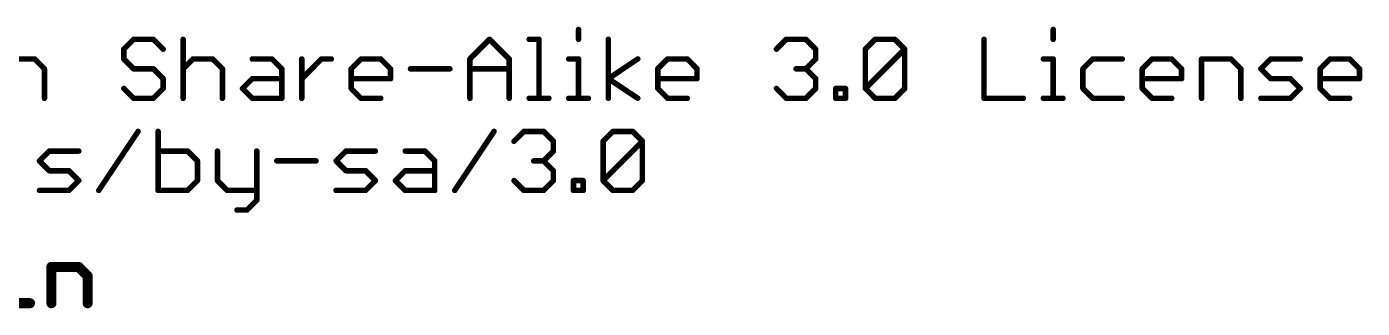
# Model space of a CAD drawing. Extents: x -28 to 79, y -23 to 28.
# Drawn here: x 42.24 to 79.09, y -22.23 to -14.46 of the extents above; entities that cross this region are included whole.
import ezdxf

# ---------------------------------------------------------------- set-up
doc = ezdxf.new("R2010")
doc.units = 0
doc.layers.add('27', color=253, linetype='CONTINUOUS')
doc.layers.add('48', color=253, linetype='CONTINUOUS')

msp = doc.modelspace()

# ---------------------------------------------------------------- linework, layer by layer
at = {"layer": '27', "const_width": 0.1524}
for points in [[(45.1876, -14.8068), (44.9164, -15.078)], [(45.7299, -14.8068), (45.1876, -14.8068)], [(46.0011, -15.078), (45.7299, -14.8068)], [(46.5536, -14.8068), (46.5536, -16.4338)], [(54.4665, -15.3491), (55.0088, -14.8068)], [(55.0088, -14.8068), (55.5511, -15.3491)], [(56.1036, -14.8068), (56.3748, -14.8068)], [(56.3748, -14.8068), (56.3748, -16.4338)], [(57.4662, -14.5356), (57.4662, -14.8068)], [(58.2865, -16.4338), (58.2865, -14.8068)], [(62.9251, -15.078), (63.1963, -14.8068)], [(63.1963, -14.8068), (63.7386, -14.8068)], [(63.7386, -14.8068), (64.0098, -15.078)], [(65.3809, -15.078), (65.652, -14.8068)], [(65.652, -14.8068), (66.1943, -14.8068)], [(66.1943, -14.8068), (66.4655, -15.078)], [(68.6552, -14.8068), (68.6552, -16.4338)], [(70.5635, -14.5356), (70.5635, -14.8068)], [(44.9164, -15.078), (44.9164, -15.3491)], [(64.0098, -15.078), (64.0098, -15.3491)], [(65.3809, -16.1626), (65.3809, -15.078)], [(65.3809, -16.1626), (66.4655, -15.078)], [(66.4655, -15.078), (66.4655, -16.1626)], [(41.6421, -15.3491), (42.4556, -15.3491)], [(42.4556, -15.3491), (42.7267, -15.6203)], [(44.9164, -15.3491), (45.1876, -15.6203)], [(46.5536, -15.6203), (46.8247, -15.3491)], [(46.8247, -15.3491), (47.367, -15.3491)], [(47.367, -15.3491), (47.6382, -15.6203)], [(48.4619, -15.3491), (49.0042, -15.3491)], [(49.0042, -15.3491), (49.2754, -15.6203)], [(49.8279, -16.4338), (49.8279, -15.3491)], [(49.8279, -15.8915), (50.3702, -15.3491)], [(50.3702, -15.3491), (50.6414, -15.3491)], [(51.1922, -15.6203), (51.4633, -15.3491)], [(51.4633, -15.3491), (52.0057, -15.3491)], [(52.0057, -15.3491), (52.2768, -15.6203)], [(54.4665, -16.4338), (54.4665, -15.3491)], [(55.5511, -15.3491), (55.5511, -16.4338)], [(57.1951, -15.3491), (57.4662, -15.3491)], [(57.4662, -15.3491), (57.4662, -16.4338)], [(58.2865, -15.8915), (59.1, -15.3491)], [(59.6508, -15.6203), (59.922, -15.3491)], [(59.922, -15.3491), (60.4643, -15.3491)], [(60.4643, -15.3491), (60.7355, -15.6203)], [(64.0098, -15.3491), (63.7386, -15.6203)], [(70.2923, -15.3491), (70.5635, -15.3491)], [(70.5635, -15.3491), (70.5635, -16.4338)], [(71.6549, -15.3491), (71.3838, -15.6203)], [(72.4684, -15.3491), (71.6549, -15.3491)], [(73.0209, -15.6203), (73.2921, -15.3491)], [(73.2921, -15.3491), (73.8344, -15.3491)], [(73.8344, -15.3491), (74.1056, -15.6203)], [(74.6581, -16.4338), (74.6581, -15.3491)], [(74.6581, -15.3491), (75.4716, -15.3491)], [(75.4716, -15.3491), (75.7427, -15.6203)], [(76.2952, -15.6203), (76.5664, -15.3491)], [(76.5664, -15.3491), (77.3799, -15.3491)], [(77.9324, -15.6203), (78.2035, -15.3491)], [(78.2035, -15.3491), (78.7459, -15.3491)], [(78.7459, -15.3491), (79.017, -15.6203)], [(42.7267, -15.6203), (42.7267, -16.4338)], [(45.1876, -15.6203), (45.7299, -15.6203)], [(45.7299, -15.6203), (46.0011, -15.8915)], [(46.0011, -15.8915), (46.0011, -16.1626)], [(47.6382, -15.6203), (47.6382, -16.4338)], [(48.1907, -16.1626), (48.4619, -15.8915)], [(48.4619, -15.8915), (49.2754, -15.8915)], [(49.2754, -15.6203), (49.2754, -16.4338)], [(51.1922, -16.1626), (51.1922, -15.6203)], [(52.2768, -15.8915), (51.1922, -15.8915)], [(52.2768, -15.6203), (52.2768, -15.8915)], [(52.8293, -15.6203), (53.914, -15.6203)], [(54.4665, -15.6203), (55.5511, -15.6203)], [(59.1, -16.4338), (58.2865, -15.8915)], [(59.6508, -16.1626), (59.6508, -15.6203)], [(60.7355, -15.8915), (59.6508, -15.8915)], [(60.7355, -15.6203), (60.7355, -15.8915)], [(63.7386, -15.6203), (63.4674, -15.6203)], [(63.7386, -15.6203), (64.0098, -15.8915)], [(64.0098, -15.8915), (64.0098, -16.1626)], [(71.3838, -15.6203), (71.3838, -16.1626)], [(73.0209, -16.1626), (73.0209, -15.6203)], [(74.1056, -15.8915), (73.0209, -15.8915)], [(74.1056, -15.6203), (74.1056, -15.8915)], [(75.7427, -15.6203), (75.7427, -16.4338)], [(76.5664, -15.8915), (76.2952, -15.6203)], [(77.1087, -15.8915), (76.5664, -15.8915)], [(77.3799, -16.1626), (77.1087, -15.8915)], [(77.9324, -16.1626), (77.9324, -15.6203)], [(79.017, -15.8915), (77.9324, -15.8915)], [(79.017, -15.6203), (79.017, -15.8915)], [(45.1876, -16.4338), (44.9164, -16.1626)], [(46.0011, -16.1626), (45.7299, -16.4338)], [(48.4619, -16.4338), (48.1907, -16.1626)], [(51.4633, -16.4338), (51.1922, -16.1626)], [(59.922, -16.4338), (59.6508, -16.1626)], [(63.1963, -16.4338), (62.9251, -16.1626)], [(64.0098, -16.1626), (63.7386, -16.4338)], [(64.5623, -16.4338), (64.5623, -16.1626)], [(64.5623, -16.1626), (64.8334, -16.1626)], [(64.8334, -16.1626), (64.8334, -16.4338)], [(65.652, -16.4338), (65.3809, -16.1626)], [(66.4655, -16.1626), (66.1943, -16.4338)], [(71.3838, -16.1626), (71.6549, -16.4338)], [(73.2921, -16.4338), (73.0209, -16.1626)], [(77.1087, -16.4338), (77.3799, -16.1626)], [(78.2035, -16.4338), (77.9324, -16.1626)], [(45.7299, -16.4338), (45.1876, -16.4338)], [(49.2754, -16.4338), (48.4619, -16.4338)], [(52.0057, -16.4338), (51.4633, -16.4338)], [(56.1036, -16.4338), (56.646, -16.4338)], [(57.1951, -16.4338), (57.7374, -16.4338)], [(60.4643, -16.4338), (59.922, -16.4338)], [(63.7386, -16.4338), (63.1963, -16.4338)], [(64.8334, -16.4338), (64.5623, -16.4338)], [(66.1943, -16.4338), (65.652, -16.4338)], [(68.6552, -16.4338), (69.7398, -16.4338)], [(70.2923, -16.4338), (70.8346, -16.4338)], [(71.6549, -16.4338), (72.4684, -16.4338)], [(73.8344, -16.4338), (73.2921, -16.4338)], [(76.2952, -16.4338), (77.1087, -16.4338)], [(78.7459, -16.4338), (78.2035, -16.4338)], [(44.2262, -18.9738), (45.3109, -17.3468)], [(45.8634, -17.3468), (45.8634, -18.9738)], [(54.0492, -18.9738), (55.1338, -17.3468)], [(55.6863, -17.618), (55.9575, -17.3468)], [(55.9575, -17.3468), (56.4998, -17.3468)], [(56.4998, -17.3468), (56.771, -17.618)], [(58.1421, -17.618), (58.4132, -17.3468)], [(58.4132, -17.3468), (58.9555, -17.3468)], [(58.9555, -17.3468), (59.2267, -17.618)], [(56.771, -17.618), (56.771, -17.8891)], [(58.1421, -18.7026), (58.1421, -17.618)], [(58.1421, -18.7026), (59.2267, -17.618)], [(59.2267, -17.618), (59.2267, -18.7026)], [(42.5891, -18.1603), (42.8602, -17.8891)], [(42.8602, -17.8891), (43.6737, -17.8891)], [(46.6769, -17.8891), (45.8634, -17.8891)], [(46.948, -18.1603), (46.6769, -17.8891)], [(47.5005, -17.8891), (47.5005, -18.7026)], [(48.5852, -17.8891), (48.5852, -19.245)], [(50.7749, -18.1603), (51.046, -17.8891)], [(51.046, -17.8891), (51.8595, -17.8891)], [(52.6832, -17.8891), (53.2255, -17.8891)], [(53.2255, -17.8891), (53.4967, -18.1603)], [(56.771, -17.8891), (56.4998, -18.1603)], [(42.8602, -18.4315), (42.5891, -18.1603)], [(43.4026, -18.4315), (42.8602, -18.4315)], [(43.6737, -18.7026), (43.4026, -18.4315)], [(46.948, -18.7026), (46.948, -18.1603)], [(49.1377, -18.1603), (50.2224, -18.1603)], [(51.046, -18.4315), (50.7749, -18.1603)], [(51.5883, -18.4315), (51.046, -18.4315)], [(51.8595, -18.7026), (51.5883, -18.4315)], [(52.412, -18.7026), (52.6832, -18.4315)], [(52.6832, -18.4315), (53.4967, -18.4315)], [(53.4967, -18.1603), (53.4967, -18.9738)], [(56.4998, -18.1603), (56.2286, -18.1603)], [(56.4998, -18.1603), (56.771, -18.4315)], [(56.771, -18.4315), (56.771, -18.7026)], [(43.4026, -18.9738), (43.6737, -18.7026)], [(46.6769, -18.9738), (46.948, -18.7026)], [(47.5005, -18.7026), (47.7717, -18.9738)], [(51.5883, -18.9738), (51.8595, -18.7026)], [(52.6832, -18.9738), (52.412, -18.7026)], [(55.9575, -18.9738), (55.6863, -18.7026)], [(56.771, -18.7026), (56.4998, -18.9738)], [(57.3235, -18.9738), (57.3235, -18.7026)], [(57.3235, -18.7026), (57.5946, -18.7026)], [(57.5946, -18.7026), (57.5946, -18.9738)], [(58.4132, -18.9738), (58.1421, -18.7026)], [(59.2267, -18.7026), (58.9555, -18.9738)], [(42.5891, -18.9738), (43.4026, -18.9738)], [(45.8634, -18.9738), (46.6769, -18.9738)], [(47.7717, -18.9738), (48.5852, -18.9738)], [(50.7749, -18.9738), (51.5883, -18.9738)], [(53.4967, -18.9738), (52.6832, -18.9738)], [(56.4998, -18.9738), (55.9575, -18.9738)], [(57.5946, -18.9738), (57.3235, -18.9738)], [(58.9555, -18.9738), (58.4132, -18.9738)], [(48.314, -19.5161), (48.0429, -19.5161)], [(48.5852, -19.245), (48.314, -19.5161)]]:
    msp.add_lwpolyline(points, dxfattribs=at)
at = {"layer": '27', "const_width": 0.0762}
for points in [[(45.1876, -14.7687, 1), (45.1876, -14.8449)], [(45.2145, -14.8338, 1), (45.1606, -14.7799)], [(45.7568, -14.7799, 1), (45.703, -14.8338)], [(45.7299, -14.8449, 1), (45.7299, -14.7687)], [(46.5917, -14.8068, 1), (46.5155, -14.8068)], [(55.0357, -14.7799, 1), (54.9819, -14.8338)], [(55.0357, -14.8338, 1), (54.9819, -14.7799)], [(56.1036, -14.7687, 1), (56.1036, -14.8449)], [(56.4129, -14.8068, 1), (56.3367, -14.8068)], [(56.3748, -14.8449, 1), (56.3748, -14.7687)], [(57.5043, -14.5356, 1), (57.4281, -14.5356)], [(58.3246, -14.8068, 1), (58.2484, -14.8068)], [(63.1963, -14.7687, 1), (63.1963, -14.8449)], [(63.2232, -14.8338, 1), (63.1693, -14.7799)], [(63.7655, -14.7799, 1), (63.7117, -14.8338)], [(63.7386, -14.8449, 1), (63.7386, -14.7687)], [(65.652, -14.7687, 1), (65.652, -14.8449)], [(65.679, -14.8338, 1), (65.6251, -14.7799)], [(66.2213, -14.7799, 1), (66.1674, -14.8338)], [(66.1943, -14.8449, 1), (66.1943, -14.7687)], [(68.6933, -14.8068, 1), (68.6171, -14.8068)], [(70.6016, -14.5356, 1), (70.5254, -14.5356)], [(44.9545, -15.078, 1), (44.8783, -15.078)], [(44.8895, -15.051, 1), (44.9433, -15.1049)], [(45.9741, -15.1049, 1), (46.028, -15.051)], [(57.4281, -14.8068, 1), (57.5043, -14.8068)], [(62.8982, -15.051, 1), (62.9521, -15.1049)], [(64.0479, -15.078, 1), (63.9717, -15.078)], [(63.9828, -15.1049, 1), (64.0367, -15.051)], [(65.3539, -15.051, 1), (65.4078, -15.1049)], [(65.419, -15.078, 1), (65.3428, -15.078)], [(66.5036, -15.078, 1), (66.4274, -15.078)], [(66.4925, -15.1049, 1), (66.4386, -15.051)], [(66.4386, -15.1049, 1), (66.4924, -15.051)], [(70.5254, -14.8068, 1), (70.6016, -14.8068)], [(42.4825, -15.3222, 1), (42.4286, -15.3761)], [(42.4556, -15.3872, 1), (42.4556, -15.311)], [(44.9433, -15.3222, 1), (44.8895, -15.3761)], [(44.8783, -15.3491, 1), (44.9545, -15.3491)], [(46.8247, -15.311, 1), (46.8247, -15.3872)], [(46.8517, -15.3761, 1), (46.7978, -15.3222)], [(47.394, -15.3222, 1), (47.3401, -15.3761)], [(47.367, -15.3872, 1), (47.367, -15.311)], [(48.4619, -15.311, 1), (48.4619, -15.3872)], [(49.0311, -15.3222, 1), (48.9773, -15.3761)], [(49.0042, -15.3872, 1), (49.0042, -15.311)], [(49.866, -15.3491, 1), (49.7898, -15.3491)], [(50.3702, -15.311, 1), (50.3702, -15.3872)], [(50.3971, -15.3761, 1), (50.3433, -15.3222)], [(50.6414, -15.3872, 1), (50.6414, -15.311)], [(51.4633, -15.311, 1), (51.4633, -15.3872)], [(51.4903, -15.3761, 1), (51.4364, -15.3222)], [(52.0326, -15.3222, 1), (51.9787, -15.3761)], [(52.0057, -15.3872, 1), (52.0057, -15.311)], [(54.4395, -15.3222, 1), (54.4934, -15.3761)], [(54.5046, -15.3491, 1), (54.4284, -15.3491)], [(55.5892, -15.3491, 1), (55.513, -15.3491)], [(55.5242, -15.3761, 1), (55.5781, -15.3222)], [(57.1951, -15.311, 1), (57.1951, -15.3872)], [(57.5043, -15.3491, 1), (57.4281, -15.3491)], [(57.4662, -15.3872, 1), (57.4662, -15.311)], [(59.1211, -15.3808, 1), (59.0789, -15.3174)], [(59.922, -15.311, 1), (59.922, -15.3872)], [(59.9489, -15.3761, 1), (59.895, -15.3222)], [(60.4912, -15.3222, 1), (60.4374, -15.3761)], [(60.4643, -15.3872, 1), (60.4643, -15.311)], [(63.9717, -15.3491, 1), (64.0479, -15.3491)], [(64.0367, -15.3761, 1), (63.9828, -15.3222)], [(70.2923, -15.311, 1), (70.2923, -15.3872)], [(70.6016, -15.3491, 1), (70.5254, -15.3491)], [(70.5635, -15.3872, 1), (70.5635, -15.311)], [(71.6549, -15.311, 1), (71.6549, -15.3872)], [(71.6819, -15.3761, 1), (71.628, -15.3222)], [(72.4684, -15.3872, 1), (72.4684, -15.311)], [(73.2921, -15.311, 1), (73.2921, -15.3872)], [(73.319, -15.3761, 1), (73.2651, -15.3222)], [(73.8613, -15.3222, 1), (73.8075, -15.3761)], [(73.8344, -15.3872, 1), (73.8344, -15.311)], [(74.6962, -15.3491, 1), (74.62, -15.3491)], [(74.6581, -15.311, 1), (74.6581, -15.3872)], [(75.4985, -15.3222, 1), (75.4446, -15.3761)], [(75.4716, -15.3872, 1), (75.4716, -15.311)], [(76.5664, -15.311, 1), (76.5664, -15.3872)], [(76.5933, -15.3761, 1), (76.5394, -15.3222)], [(77.3799, -15.3872, 1), (77.3799, -15.311)], [(78.2035, -15.311, 1), (78.2035, -15.3872)], [(78.2305, -15.3761, 1), (78.1766, -15.3222)], [(78.7728, -15.3222, 1), (78.7189, -15.3761)], [(78.7459, -15.3872, 1), (78.7459, -15.311)], [(42.7648, -15.6203, 1), (42.6886, -15.6203)], [(42.6998, -15.6472, 1), (42.7537, -15.5934)], [(45.1876, -15.5822, 1), (45.1876, -15.6584)], [(45.1606, -15.6472, 1), (45.2145, -15.5934)], [(45.7568, -15.5934, 1), (45.7029, -15.6472)], [(45.7299, -15.6584, 1), (45.7299, -15.5822)], [(46.0392, -15.8915, 1), (45.963, -15.8915)], [(45.9741, -15.9184, 1), (46.028, -15.8645)], [(46.5266, -15.5934, 1), (46.5805, -15.6472)], [(47.6763, -15.6203, 1), (47.6001, -15.6203)], [(47.6113, -15.6472, 1), (47.6652, -15.5934)], [(48.4619, -15.8534, 1), (48.4619, -15.9296)], [(48.4888, -15.9184, 1), (48.4349, -15.8645)], [(49.3135, -15.6203, 1), (49.2373, -15.6203)], [(49.2484, -15.6472, 1), (49.3023, -15.5934)], [(49.2754, -15.9296, 1), (49.2754, -15.8534)], [(49.8009, -15.8645, 1), (49.8548, -15.9184)], [(51.2303, -15.6203, 1), (51.1541, -15.6203)], [(51.1652, -15.5934, 1), (51.2191, -15.6472)], [(51.1922, -15.8534, 1), (51.1922, -15.9296)], [(52.3149, -15.6203, 1), (52.2387, -15.6203)], [(52.2499, -15.6472, 1), (52.3038, -15.5934)], [(52.2768, -15.9296, 1), (52.2768, -15.8534)], [(52.8293, -15.5822, 1), (52.8293, -15.6584)], [(53.914, -15.6584, 1), (53.914, -15.5822)], [(54.4665, -15.5822, 1), (54.4665, -15.6584)], [(55.5511, -15.6584, 1), (55.5511, -15.5822)], [(58.3076, -15.8598, 1), (58.2654, -15.9232)], [(58.2654, -15.8598, 1), (58.3076, -15.9232)], [(59.6889, -15.6203, 1), (59.6127, -15.6203)], [(59.6508, -15.8534, 1), (59.6508, -15.9296)], [(59.6239, -15.5934, 1), (59.6777, -15.6472)], [(60.7736, -15.6203, 1), (60.6974, -15.6203)], [(60.7085, -15.6472, 1), (60.7624, -15.5934)], [(60.7355, -15.9296, 1), (60.7355, -15.8534)], [(63.4674, -15.5822, 1), (63.4674, -15.6584)], [(63.7656, -15.5934, 1), (63.7117, -15.6472)], [(63.7117, -15.5934, 1), (63.7656, -15.6472)], [(63.7386, -15.6584, 1), (63.7386, -15.5822)], [(64.0479, -15.8915, 1), (63.9717, -15.8915)], [(63.9828, -15.9184, 1), (64.0367, -15.8645)], [(71.4219, -15.6203, 1), (71.3457, -15.6203)], [(71.3568, -15.5934, 1), (71.4107, -15.6472)], [(73.059, -15.6203, 1), (72.9828, -15.6203)], [(73.0209, -15.8534, 1), (73.0209, -15.9296)], [(72.994, -15.5934, 1), (73.0479, -15.6472)], [(74.1437, -15.6203, 1), (74.0675, -15.6203)], [(74.0786, -15.6472, 1), (74.1325, -15.5934)], [(74.1056, -15.9296, 1), (74.1056, -15.8534)], [(75.7808, -15.6203, 1), (75.7046, -15.6203)], [(75.7158, -15.6472, 1), (75.7697, -15.5934)], [(76.3222, -15.5934, 1), (76.2683, -15.6472)], [(76.2683, -15.5934, 1), (76.3222, -15.6472)], [(76.5664, -15.8534, 1), (76.5664, -15.9296)], [(76.5394, -15.9184, 1), (76.5933, -15.8645)], [(77.1357, -15.8645, 1), (77.0818, -15.9184)], [(77.1087, -15.9296, 1), (77.1087, -15.8534)], [(77.9705, -15.6203, 1), (77.8943, -15.6203)], [(77.9054, -15.5934, 1), (77.9593, -15.6472)], [(77.9324, -15.8534, 1), (77.9324, -15.9296)], [(79.0551, -15.6203, 1), (78.9789, -15.6203)], [(78.9901, -15.6472, 1), (79.044, -15.5934)], [(79.017, -15.9296, 1), (79.017, -15.8534)], [(44.9433, -16.1357, 1), (44.8895, -16.1896)], [(45.963, -16.1626, 1), (46.0392, -16.1626)], [(46.028, -16.1896, 1), (45.9741, -16.1357)], [(48.2177, -16.1357, 1), (48.1638, -16.1896)], [(48.1638, -16.1357, 1), (48.2177, -16.1896)], [(51.2191, -16.1357, 1), (51.1652, -16.1896)], [(51.1541, -16.1626, 1), (51.2303, -16.1626)], [(52.2387, -15.8915, 1), (52.3149, -15.8915)], [(59.6777, -16.1357, 1), (59.6239, -16.1896)], [(59.6127, -16.1626, 1), (59.6889, -16.1626)], [(60.6974, -15.8915, 1), (60.7736, -15.8915)], [(62.9521, -16.1357, 1), (62.8982, -16.1896)], [(63.9717, -16.1626, 1), (64.0479, -16.1626)], [(64.0367, -16.1896, 1), (63.9828, -16.1357)], [(64.6004, -16.1626, 1), (64.5242, -16.1626)], [(64.5623, -16.1245, 1), (64.5623, -16.2007)], [(64.8715, -16.1626, 1), (64.7953, -16.1626)], [(64.8334, -16.2007, 1), (64.8334, -16.1245)], [(65.4078, -16.1357, 1), (65.3539, -16.1896)], [(65.3539, -16.1357, 1), (65.4078, -16.1896)], [(65.3428, -16.1626, 1), (65.419, -16.1626)], [(66.4274, -16.1626, 1), (66.5036, -16.1626)], [(66.4924, -16.1896, 1), (66.4386, -16.1357)], [(71.4107, -16.1357, 1), (71.3568, -16.1896)], [(71.3457, -16.1626, 1), (71.4219, -16.1626)], [(73.0479, -16.1357, 1), (72.994, -16.1896)], [(72.9828, -16.1626, 1), (73.059, -16.1626)], [(74.0675, -15.8915, 1), (74.1437, -15.8915)], [(77.4068, -16.1896, 1), (77.3529, -16.1357)], [(77.3529, -16.1896, 1), (77.4068, -16.1357)], [(77.9593, -16.1357, 1), (77.9054, -16.1896)], [(77.8943, -16.1626, 1), (77.9705, -16.1626)], [(78.9789, -15.8915, 1), (79.0551, -15.8915)], [(42.6886, -16.4338, 1), (42.7648, -16.4338)], [(45.1876, -16.3957, 1), (45.1876, -16.4719)], [(45.1606, -16.4607, 1), (45.2145, -16.4069)], [(45.703, -16.4069, 1), (45.7568, -16.4607)], [(45.7299, -16.4719, 1), (45.7299, -16.3957)], [(46.5155, -16.4338, 1), (46.5917, -16.4338)], [(47.6001, -16.4338, 1), (47.6763, -16.4338)], [(48.4619, -16.3957, 1), (48.4619, -16.4719)], [(48.4349, -16.4607, 1), (48.4888, -16.4069)], [(49.2373, -16.4338, 1), (49.3135, -16.4338)], [(49.2754, -16.4719, 1), (49.2754, -16.3957)], [(49.7898, -16.4338, 1), (49.866, -16.4338)], [(51.4633, -16.3957, 1), (51.4633, -16.4719)], [(51.4364, -16.4607, 1), (51.4903, -16.4069)], [(52.0057, -16.4719, 1), (52.0057, -16.3957)], [(54.4284, -16.4338, 1), (54.5046, -16.4338)], [(55.513, -16.4338, 1), (55.5892, -16.4338)], [(56.1036, -16.3957, 1), (56.1036, -16.4719)], [(56.3367, -16.4338, 1), (56.4129, -16.4338)], [(56.646, -16.4719, 1), (56.646, -16.3957)], [(57.1951, -16.3957, 1), (57.1951, -16.4719)], [(57.4281, -16.4338, 1), (57.5043, -16.4338)], [(57.7374, -16.4719, 1), (57.7374, -16.3957)], [(58.2484, -16.4338, 1), (58.3246, -16.4338)], [(59.0789, -16.4655, 1), (59.1211, -16.4021)], [(59.922, -16.3957, 1), (59.922, -16.4719)], [(59.895, -16.4607, 1), (59.9489, -16.4069)], [(60.4643, -16.4719, 1), (60.4643, -16.3957)], [(63.1963, -16.3957, 1), (63.1963, -16.4719)], [(63.1693, -16.4607, 1), (63.2232, -16.4069)], [(63.7117, -16.4069, 1), (63.7655, -16.4607)], [(63.7386, -16.4719, 1), (63.7386, -16.3957)], [(64.5623, -16.3957, 1), (64.5623, -16.4719)], [(64.5242, -16.4338, 1), (64.6004, -16.4338)], [(64.7953, -16.4338, 1), (64.8715, -16.4338)], [(64.8334, -16.4719, 1), (64.8334, -16.3957)], [(65.652, -16.3957, 1), (65.652, -16.4719)], [(65.6251, -16.4607, 1), (65.679, -16.4069)], [(66.1674, -16.4069, 1), (66.2213, -16.4607)], [(66.1943, -16.4719, 1), (66.1943, -16.3957)], [(68.6552, -16.3957, 1), (68.6552, -16.4719)], [(68.6171, -16.4338, 1), (68.6933, -16.4338)], [(69.7398, -16.4719, 1), (69.7398, -16.3957)], [(70.2923, -16.3957, 1), (70.2923, -16.4719)], [(70.5254, -16.4338, 1), (70.6016, -16.4338)], [(70.8346, -16.4719, 1), (70.8346, -16.3957)], [(71.6549, -16.3957, 1), (71.6549, -16.4719)], [(71.628, -16.4607, 1), (71.6819, -16.4069)], [(72.4684, -16.4719, 1), (72.4684, -16.3957)], [(73.2921, -16.3957, 1), (73.2921, -16.4719)], [(73.2651, -16.4607, 1), (73.319, -16.4069)], [(73.8344, -16.4719, 1), (73.8344, -16.3957)], [(74.62, -16.4338, 1), (74.6962, -16.4338)], [(75.7046, -16.4338, 1), (75.7808, -16.4338)], [(76.2952, -16.3957, 1), (76.2952, -16.4719)], [(77.0818, -16.4069, 1), (77.1357, -16.4607)], [(77.1087, -16.4719, 1), (77.1087, -16.3957)], [(78.2035, -16.3957, 1), (78.2035, -16.4719)], [(78.1766, -16.4607, 1), (78.2305, -16.4069)], [(78.7459, -16.4719, 1), (78.7459, -16.3957)], [(45.3426, -17.3679, 1), (45.2792, -17.3257)], [(45.9015, -17.3468, 1), (45.8253, -17.3468)], [(55.1655, -17.3679, 1), (55.1021, -17.3257)], [(55.9575, -17.3087, 1), (55.9575, -17.3849)], [(55.9844, -17.3738, 1), (55.9305, -17.3199)], [(56.5268, -17.3199, 1), (56.4729, -17.3738)], [(56.4998, -17.3849, 1), (56.4998, -17.3087)], [(58.4132, -17.3087, 1), (58.4132, -17.3849)], [(58.4402, -17.3738, 1), (58.3863, -17.3199)], [(58.9825, -17.3199, 1), (58.9286, -17.3738)], [(58.9555, -17.3849, 1), (58.9555, -17.3087)], [(55.6594, -17.591, 1), (55.7133, -17.6449)], [(56.8091, -17.618, 1), (56.7329, -17.618)], [(56.744, -17.6449, 1), (56.7979, -17.591)], [(58.1151, -17.591, 1), (58.169, -17.6449)], [(58.1802, -17.618, 1), (58.104, -17.618)], [(59.2648, -17.618, 1), (59.1886, -17.618)], [(59.2537, -17.6449, 1), (59.1998, -17.591)], [(59.1998, -17.6449, 1), (59.2537, -17.591)], [(42.8602, -17.851, 1), (42.8602, -17.9272)], [(42.8872, -17.9161, 1), (42.8333, -17.8622)], [(43.6737, -17.9272, 1), (43.6737, -17.851)], [(45.8634, -17.851, 1), (45.8634, -17.9272)], [(46.7038, -17.8622, 1), (46.6499, -17.9161)], [(46.6769, -17.9272, 1), (46.6769, -17.851)], [(47.5386, -17.8891, 1), (47.4624, -17.8891)], [(48.6233, -17.8891, 1), (48.5471, -17.8891)], [(51.046, -17.851, 1), (51.046, -17.9272)], [(51.073, -17.9161, 1), (51.0191, -17.8622)], [(51.8595, -17.9272, 1), (51.8595, -17.851)], [(52.6832, -17.851, 1), (52.6832, -17.9272)], [(53.2524, -17.8622, 1), (53.1986, -17.9161)], [(53.2255, -17.9272, 1), (53.2255, -17.851)], [(56.7329, -17.8891, 1), (56.8091, -17.8891)], [(56.7979, -17.9161, 1), (56.744, -17.8622)], [(42.616, -18.1334, 1), (42.5621, -18.1872)], [(42.5621, -18.1334, 1), (42.616, -18.1872)], [(42.8602, -18.3934, 1), (42.8602, -18.4696)], [(42.8333, -18.4584, 1), (42.8872, -18.4045)], [(43.4295, -18.4045, 1), (43.3756, -18.4584)], [(43.4026, -18.4696, 1), (43.4026, -18.3934)], [(46.9861, -18.1603, 1), (46.9099, -18.1603)], [(46.9211, -18.1872, 1), (46.975, -18.1334)], [(49.1377, -18.1222, 1), (49.1377, -18.1984)], [(50.2224, -18.1984, 1), (50.2224, -18.1222)], [(50.8018, -18.1334, 1), (50.7479, -18.1872)], [(50.7479, -18.1334, 1), (50.8018, -18.1872)], [(51.046, -18.3934, 1), (51.046, -18.4696)], [(51.0191, -18.4584, 1), (51.073, -18.4045)], [(51.6153, -18.4045, 1), (51.5614, -18.4584)], [(51.5883, -18.4696, 1), (51.5883, -18.3934)], [(52.6832, -18.3934, 1), (52.6832, -18.4696)], [(52.7101, -18.4584, 1), (52.6562, -18.4045)], [(53.5348, -18.1603, 1), (53.4586, -18.1603)], [(53.4697, -18.1872, 1), (53.5236, -18.1334)], [(53.4967, -18.4696, 1), (53.4967, -18.3934)], [(56.2286, -18.1222, 1), (56.2286, -18.1984)], [(56.5268, -18.1334, 1), (56.4729, -18.1872)], [(56.4729, -18.1334, 1), (56.5268, -18.1872)], [(56.4998, -18.1984, 1), (56.4998, -18.1222)], [(56.8091, -18.4315, 1), (56.7329, -18.4315)], [(56.744, -18.4584, 1), (56.7979, -18.4045)], [(43.7007, -18.7296, 1), (43.6468, -18.6757)], [(43.6468, -18.7296, 1), (43.7007, -18.6757)], [(46.9099, -18.7026, 1), (46.9861, -18.7026)], [(46.975, -18.7296, 1), (46.9211, -18.6757)], [(47.5275, -18.6757, 1), (47.4736, -18.7296)], [(47.4624, -18.7026, 1), (47.5386, -18.7026)], [(51.8864, -18.7296, 1), (51.8326, -18.6757)], [(51.8326, -18.7296, 1), (51.8865, -18.6757)], [(52.4389, -18.6757, 1), (52.3851, -18.7296)], [(52.3851, -18.6757, 1), (52.4389, -18.7296)], [(55.7133, -18.6757, 1), (55.6594, -18.7296)], [(56.7329, -18.7026, 1), (56.8091, -18.7026)], [(56.7979, -18.7296, 1), (56.744, -18.6757)], [(57.3616, -18.7026, 1), (57.2854, -18.7026)], [(57.3235, -18.6645, 1), (57.3235, -18.7407)], [(57.6327, -18.7026, 1), (57.5565, -18.7026)], [(57.5946, -18.7407, 1), (57.5946, -18.6645)], [(58.169, -18.6757, 1), (58.1151, -18.7296)], [(58.1151, -18.6757, 1), (58.169, -18.7296)], [(58.104, -18.7026, 1), (58.1802, -18.7026)], [(59.1886, -18.7026, 1), (59.2648, -18.7026)], [(59.2537, -18.7296, 1), (59.1998, -18.6757)], [(42.5891, -18.9357, 1), (42.5891, -19.0119)], [(43.3756, -18.9469, 1), (43.4295, -19.0007)], [(43.4026, -19.0119, 1), (43.4026, -18.9357)], [(44.1945, -18.9527, 1), (44.2579, -18.9949)], [(45.8634, -18.9357, 1), (45.8634, -19.0119)], [(45.8253, -18.9738, 1), (45.9015, -18.9738)], [(46.6499, -18.9469, 1), (46.7038, -19.0007)], [(46.6769, -19.0119, 1), (46.6769, -18.9357)], [(47.7717, -18.9357, 1), (47.7717, -19.0119)], [(47.7448, -19.0007, 1), (47.7986, -18.9469)], [(48.5852, -19.0119, 1), (48.5852, -18.9357)], [(50.7749, -18.9357, 1), (50.7749, -19.0119)], [(51.5614, -18.9469, 1), (51.6153, -19.0007)], [(51.5883, -19.0119, 1), (51.5883, -18.9357)], [(52.6832, -18.9357, 1), (52.6832, -19.0119)], [(52.6562, -19.0007, 1), (52.7101, -18.9469)], [(53.4586, -18.9738, 1), (53.5348, -18.9738)], [(53.4967, -19.0119, 1), (53.4967, -18.9357)], [(54.0175, -18.9527, 1), (54.0809, -18.9949)], [(55.9575, -18.9357, 1), (55.9575, -19.0119)], [(55.9305, -19.0007, 1), (55.9844, -18.9469)], [(56.4729, -18.9469, 1), (56.5268, -19.0007)], [(56.4998, -19.0119, 1), (56.4998, -18.9357)], [(57.3235, -18.9357, 1), (57.3235, -19.0119)], [(57.2854, -18.9738, 1), (57.3616, -18.9738)], [(57.5565, -18.9738, 1), (57.6327, -18.9738)], [(57.5946, -19.0119, 1), (57.5946, -18.9357)], [(58.4132, -18.9357, 1), (58.4132, -19.0119)], [(58.3863, -19.0007, 1), (58.4402, -18.9469)], [(58.9286, -18.9469, 1), (58.9825, -19.0007)], [(58.9555, -19.0119, 1), (58.9555, -18.9357)], [(48.0429, -19.478, 1), (48.0429, -19.5542)], [(48.2871, -19.4892, 1), (48.341, -19.5431)], [(48.314, -19.5542, 1), (48.314, -19.478)], [(48.5471, -19.245, 1), (48.6233, -19.245)], [(48.6121, -19.2719, 1), (48.5583, -19.218)]]:
    msp.add_lwpolyline(points, format="xyb", dxfattribs=at)
at = {"layer": '48', "const_width": 0.1397}
for points in [[(42.9184, -21.0155, 1), (42.9184, -21.1552)], [(42.9883, -21.0854, 1), (42.8486, -21.0854)], [(43.7178, -21.036, 1), (43.619, -21.1348)], [(43.6684, -21.1552, 1), (43.6684, -21.0155)], [(43.9882, -21.3354, 1), (43.8485, -21.3354)], [(43.869, -21.3848, 1), (43.9677, -21.286)], [(42.327, -22.1551, 1), (42.327, -22.0155)], [(42.8486, -22.0853, 1), (42.9883, -22.0853)], [(43.8485, -22.0853, 1), (43.9882, -22.0853)]]:
    msp.add_lwpolyline(points, format="xyb", dxfattribs=at)
at = {"layer": '48', "const_width": 0.2794}
for points in [[(42.9184, -22.0853), (42.9184, -21.0854)], [(42.9184, -21.0854), (43.6684, -21.0854)], [(43.6684, -21.0854), (43.9184, -21.3354)], [(43.9184, -21.3354), (43.9184, -22.0853)], [(41.827, -22.0853), (42.327, -22.0853)]]:
    msp.add_lwpolyline(points, dxfattribs=at)

doc.saveas('drawing.dxf')
